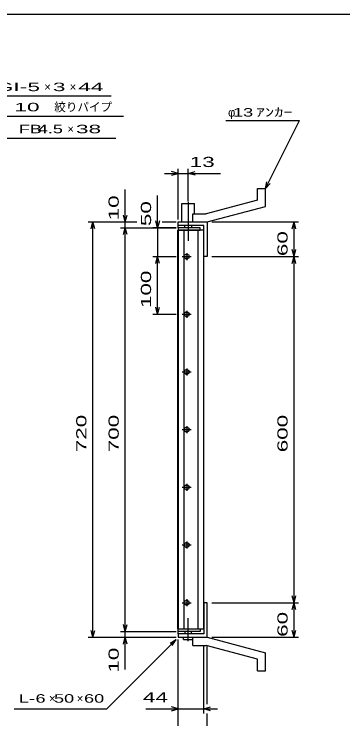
# Model space of a CAD drawing. Units: millimetres, scale not verified. Extents: x -1456 to 1389, y -1026 to 839.
# Drawn here: x -495 to 74, y -383 to 839 of the extents above; entities that cross this region are included whole.
import ezdxf
from ezdxf.enums import TextEntityAlignment as Align

# ---------------------------------------------------------------- set-up
doc = ezdxf.new("R2010")
doc.units = ezdxf.units.MM
doc.header["$LTSCALE"] = 8
doc.linetypes.add('LONG_DASHED_DOTTED', pattern=[15.25, 12, -1.5, 0.25, -1.5])
for name, color, linetype, lineweight in [('0_2', 150, 'Continuous', 25), ('16', 3, 'Continuous', 25), ('19', 6, 'Continuous', 25), ('22', 4, 'Continuous', 25)]:
    doc.layers.add(name, color=color, linetype=linetype, lineweight=lineweight)
doc.styles.add('ベクトル', font='')
doc.styles.get('ベクトル').set_extended_font_data('ベクトル')

msp = doc.modelspace()

# ---------------------------------------------------------------- linework, layer by layer
at = {"layer": '0_2'}
msp.add_line((-1379.2, 838.8), (1388.8, 838.8), dxfattribs=at)
at = {"layer": '16'}
for p, q in [((-173, 468.5), (-211, 468.5)), ((-211, 468.5), (-211, 464)), ((-173, 464), (-173, 468.5)), ((-211.7, -227), (-211.7, 464)), ((-211.7, 464), (-211, 464)), ((-211, 464), (-173, 464)), ((-211, 464), (-211, -227)), ((-167, 464), (-211, 464)), ((-201.5, 464), (-201.5, -227)), ((-176.5, -227), (-176.5, 464)), ((-167, -227), (-167, 464)), ((-204.5, 418.5), (-188.5, 418.5)), ((-194.5, 421.5), (-198.5, 421.5)), ((-198.5, 415.5), (-194.5, 415.5)), ((-196.5, 424.5), (-196.5, 412.5)), ((-204.5, 318.5), (-188.5, 318.5)), ((-194.5, 321.5), (-198.5, 321.5)), ((-196.5, 324.5), (-196.5, 312.5)), ((-198.5, 315.5), (-194.5, 315.5)), ((-194.5, 221.5), (-198.5, 221.5)), ((-196.5, 224.5), (-196.5, 212.5)), ((-204.5, 218.5), (-188.5, 218.5)), ((-198.5, 215.5), (-194.5, 215.5)), ((-196.5, 124.5), (-196.5, 112.5)), ((-204.5, 118.5), (-188.5, 118.5)), ((-194.5, 121.5), (-198.5, 121.5)), ((-198.5, 115.5), (-194.5, 115.5)), ((-196.5, 24.5), (-196.5, 12.5)), ((-204.5, 18.5), (-188.5, 18.5)), ((-194.5, 21.5), (-198.5, 21.5)), ((-198.5, 15.5), (-194.5, 15.5)), ((-204.5, -81.5), (-188.5, -81.5)), ((-194.5, -78.5), (-198.5, -78.5)), ((-198.5, -84.5), (-194.5, -84.5)), ((-196.5, -75.5), (-196.5, -87.5)), ((-204.5, -181.5), (-188.5, -181.5)), ((-194.5, -178.5), (-198.5, -178.5)), ((-196.5, -175.5), (-196.5, -187.5)), ((-198.5, -184.5), (-194.5, -184.5)), ((-211, -227), (-211.7, -227)), ((-211, -227), (-173, -227)), ((-211, -231.5), (-211, -227)), ((-211, -227), (-167, -227)), ((-173, -231.5), (-211, -231.5)), ((-173, -227), (-173, -231.5))]:
    msp.add_line(p, q, dxfattribs=at)
for centre, radius, start, end in [((-198.5, 418.5), 3, 90, 270), ((-196.5, 418.5), 4, 46.6, 133.4), ((-196.5, 418.5), 4, 226.6, 313.4), ((-194.5, 418.5), 3, 270, 90), ((-198.5, 318.5), 3, 90, 270), ((-196.5, 318.5), 4, 46.6, 133.4), ((-194.5, 318.5), 3, 270, 90), ((-196.5, 318.5), 4, 226.6, 313.4), ((-198.5, 218.5), 3, 90, 270), ((-196.5, 218.5), 4, 46.6, 133.4), ((-194.5, 218.5), 3, 270, 90), ((-196.5, 218.5), 4, 226.6, 313.4), ((-196.5, 118.5), 4, 46.6, 133.4), ((-198.5, 118.5), 3, 90, 270), ((-196.5, 118.5), 4, 226.6, 313.4), ((-194.5, 118.5), 3, 270, 90), ((-198.5, 18.5), 3, 90, 270), ((-196.5, 18.5), 4, 46.6, 133.4), ((-196.5, 18.5), 4, 226.6, 313.4), ((-194.5, 18.5), 3, 270, 90), ((-198.5, -81.5), 3, 90, 270), ((-196.5, -81.5), 4, 46.6, 133.4), ((-196.5, -81.5), 4, 226.6, 313.4), ((-194.5, -81.5), 3, 270, 90), ((-198.5, -181.5), 3, 90, 270), ((-196.5, -181.5), 4, 46.6, 133.4), ((-194.5, -181.5), 3, 270, 90), ((-196.5, -181.5), 4, 226.6, 313.4)]:
    msp.add_arc(centre, radius, start, end, dxfattribs=at)
at = {"layer": '19'}
for p, q in [((-74, 536.5), (-60, 536.5)), ((-74, 516.5), (-74, 536.5)), ((-60, 505.5), (-60, 536.5)), ((-74, 516.5), (-163, 492.5)), ((-205, 478.5), (-205, 510.5)), ((-205, 510.5), (-183, 510.5)), ((-183, 492.5), (-183, 510.5)), ((-161, 478.5), (-60, 505.5)), ((-186, 492.5), (-163, 492.5)), ((-186, 478.5), (-186, 492.5)), ((-211, 468.5), (-211, 478.5)), ((-211, 472.5), (-211, 478.5)), ((-211, 478.5), (-162, 478.5)), ((-186, 478.5), (-161, 478.5)), ((-162, 478.5), (-161, 477.5)), ((-161, 477.5), (-161, 418.5)), ((-167, 472.5), (-211, 472.5)), ((-200, 468.5), (-200, 472.5)), ((-188, 472.5), (-188, 468.5)), ((-167, 418.5), (-167, 472.5)), ((-161, 418.5), (-167, 418.5)), ((-161, -181.5), (-167, -181.5)), ((-167, -181.5), (-167, -235.5)), ((-161, -240.5), (-161, -181.5)), ((-211, -235.5), (-211, -225.5)), ((-200, -231.5), (-200, -235.5)), ((-188, -235.5), (-188, -231.5)), ((-211, -235.5), (-211, -241.5)), ((-167, -235.5), (-211, -235.5)), ((-211, -241.5), (-162, -241.5)), ((-202, -245.5), (-202, -241.5)), ((-186, -241.5), (-161, -241.5)), ((-186, -255.5), (-186, -241.5)), ((-186, -245.5), (-186, -241.5)), ((-162, -241.5), (-161, -240.5)), ((-161, -241.5), (-60, -268.5)), ((-202, -245.5), (-186, -245.5)), ((-186, -255.5), (-163, -255.5)), ((-74, -279.5), (-163, -255.5)), ((-60, -299.5), (-60, -268.5)), ((-74, -299.5), (-74, -279.5)), ((-74, -299.5), (-60, -299.5))]:
    msp.add_line(p, q, dxfattribs=at)
at = {"layer": '19', "linetype": 'LONG_DASHED_DOTTED'}
for p, q in [((-194, 513.5), (-194, 445.5)), ((-194, -248.5), (-194, -208.5))]:
    msp.add_line(p, q, dxfattribs=at)
at = {"layer": '22'}
for p, q in [((-695.2, 697), (-327.2, 697)), ((-657.8, 662), (-305.8, 662)), ((-129, 654.5), (-1, 654.5)), ((-60, 536.5), (-1, 654.5)), ((-655.2, 624), (-319.2, 624)), ((-235, 562.5), (-211, 562.5)), ((-211, 562.5), (-223, 565.7)), ((-223, 559.3), (-211, 562.5)), ((-211, 482.5), (-211, 570.5)), ((-211, 562.5), (-194, 562.5)), ((-194, 514.5), (-194, 570.5)), ((-194, 562.5), (-182, 565.7)), ((-182, 559.3), (-194, 562.5)), ((-194, 562.5), (-138, 562.5)), ((-60, 536.5), (-57.6, 548.2)), ((-60, 536.5), (-52, 545.3)), ((-303, 478.5), (-303, 534.5)), ((-247, 468.5), (-247, 524.5)), ((-303, 478.5), (-306.2, 490.5)), ((-303, 478.5), (-299.8, 490.5)), ((-367, 478.5), (-283, 478.5)), ((-362.2, 466.5), (-359, 478.5)), ((-355.8, 466.5), (-359, 478.5)), ((-359, -241.5), (-359, 478.5)), ((-311, 478.5), (-283, 478.5)), ((-303, 468.5), (-303, 478.5)), ((-247, 468.5), (-250.2, 480.5)), ((-243.8, 480.5), (-247, 468.5)), ((-239, 478.5), (-215, 478.5)), ((-239, 478.5), (-215, 478.5)), ((-153, 478.5), (-2.6, 478.5)), ((-13.8, 466.5), (-10.6, 478.5)), ((-7.4, 466.5), (-10.6, 478.5)), ((-10.6, 418.5), (-10.6, 478.5)), ((-311, 468.5), (-215, 468.5)), ((-306.2, 456.5), (-303, 468.5)), ((-299.8, 456.5), (-303, 468.5)), ((-303, -231.5), (-303, 468.5)), ((-215, 468.5), (-255, 468.5)), ((-247, 468.5), (-247, 418.5)), ((-10.6, 418.5), (-13.8, 430.5)), ((-10.6, 418.5), (-7.4, 430.5)), ((-255, 418.5), (-215, 418.5)), ((-250.2, 406.5), (-247, 418.5)), ((-243.8, 406.5), (-247, 418.5)), ((-247, 318.5), (-247, 418.5)), ((-153, 418.5), (-2.6, 418.5)), ((-13.8, 406.5), (-10.6, 418.5)), ((-7.4, 406.5), (-10.6, 418.5)), ((-10.6, -181.5), (-10.6, 418.5)), ((-247, 318.5), (-250.2, 330.5)), ((-247, 318.5), (-243.8, 330.5)), ((-255, 318.5), (-215, 318.5)), ((-10.6, -181.5), (-13.8, -169.5)), ((-10.6, -181.5), (-7.4, -169.5)), ((-153, -181.5), (-2.6, -181.5)), ((-13.8, -193.5), (-10.6, -181.5)), ((-7.4, -193.5), (-10.6, -181.5)), ((-10.6, -241.5), (-10.6, -181.5)), ((-303, -231.5), (-306.2, -219.5)), ((-303, -231.5), (-299.8, -219.5)), ((-359, -241.5), (-362.2, -229.5)), ((-359, -241.5), (-355.8, -229.5)), ((-311, -231.5), (-215, -231.5)), ((-303, -241.5), (-303, -231.5)), ((-10.6, -241.5), (-13.8, -229.5)), ((-10.6, -241.5), (-7.4, -229.5)), ((-367, -241.5), (-215, -241.5)), ((-311, -241.5), (-215, -241.5)), ((-306.2, -253.5), (-303, -241.5)), ((-299.8, -253.5), (-303, -241.5)), ((-303, -297.5), (-303, -241.5)), ((-153, -241.5), (-2.6, -241.5)), ((-335, -365.5), (-215, -245.5)), ((-225.4, -251.9), (-215, -245.5)), ((-221.4, -255.9), (-215, -245.5)), ((-211, -373.5), (-211, -245.5)), ((-211, -429.5), (-211, -245.5)), ((-167, -373.5), (-167, -257.7)), ((-161, -357.5), (-161, -257.7)), ((-495, -365.5), (-335, -365.5)), ((-267, -365.5), (-211, -365.5)), ((-211, -365.5), (-223, -362.3)), ((-223, -368.7), (-211, -365.5)), ((-211, -365.5), (-167, -365.5)), ((-167, -365.5), (-155, -362.3)), ((-155, -368.7), (-167, -365.5)), ((-167, -365.5), (-143, -365.5)), ((-161, -429.5), (-161, -373.5))]:
    msp.add_line(p, q, dxfattribs=at)

# ---------------------------------------------------------------- texts
at = {"layer": '22', "color": 2, "style": 'ベクトル'}
for s, height, width, p in [('GI-', 14.66, 2, (-527.2, 712.6)), (' 5 ', 14.66, 2, (-483.2, 712.6)), (' 3 ', 14.66, 2, (-439.2, 712.6)), (' 44 ', 14.66, 2, (-395.2, 712.6)), (' 10 ', 14.66, 2, (-505.8, 677.6)), (' 13 ', 14.66, 1.6, (-125, 668.5)), ('ｱﾝｶｰ', 14.66, 1.6, (-77, 668.5)), ('FB', 14.66, 1.6, (-487.2, 639.6)), (' 4.5 ', 14.66, 1.6, (-463.2, 639.6)), (' 38 ', 14.66, 2, (-399.2, 639.6)), (' 13', 17.6, 1.65, (-202, 582.5)), ('L-', 14.66, 1.6, (-487, -347.5)), (' 6 ', 14.66, 1.6, (-467, -347.5)), (' 50 ', 14.66, 1.6, (-435, -347.5)), (' 60 ', 14.66, 1.6, (-383, -347.5)), (' 44 ', 17.6, 1.65, (-283, -345.5))]:
    msp.add_text(s, height=height, dxfattribs=dict(at, width=width)).set_placement(p, align=Align.MIDDLE_LEFT)
for s, height, p in [('×', 14.7, (-443.2, 712.6)), ('×', 14.7, (-399.2, 712.6)), ('絞りパイプ', 14.66, (-425.8, 677.6)), ('φ', 14.7, (-125, 668.5)), ('×', 14.7, (-403.2, 639.6)), ('×', 14.7, (-435, -347.5)), ('×', 14.7, (-387, -347.5))]:
    msp.add_text(s, height=height, dxfattribs=at).set_placement(p, align=Align.MIDDLE_LEFT)
at = {"layer": '22', "color": 2, "style": 'ベクトル', "width": 1.65}
for s, p in [(' 10 ', (-323, 470.5)), (' 50 ', (-267, 460.5)), (' 60 ', (-30.6, 408.5)), (' 100 ', (-267, 318.5)), (' 720 ', (-379, 68.5)), (' 700 ', (-323, 68.5)), (' 600 ', (-30.6, 68.5)), (' 60 ', (-30.6, -251.5)), (' 10 ', (-323, -313.5))]:
    msp.add_text(s, height=17.6, rotation=90, dxfattribs=at).set_placement(p, align=Align.MIDDLE_LEFT)

doc.saveas('drawing.dxf')
